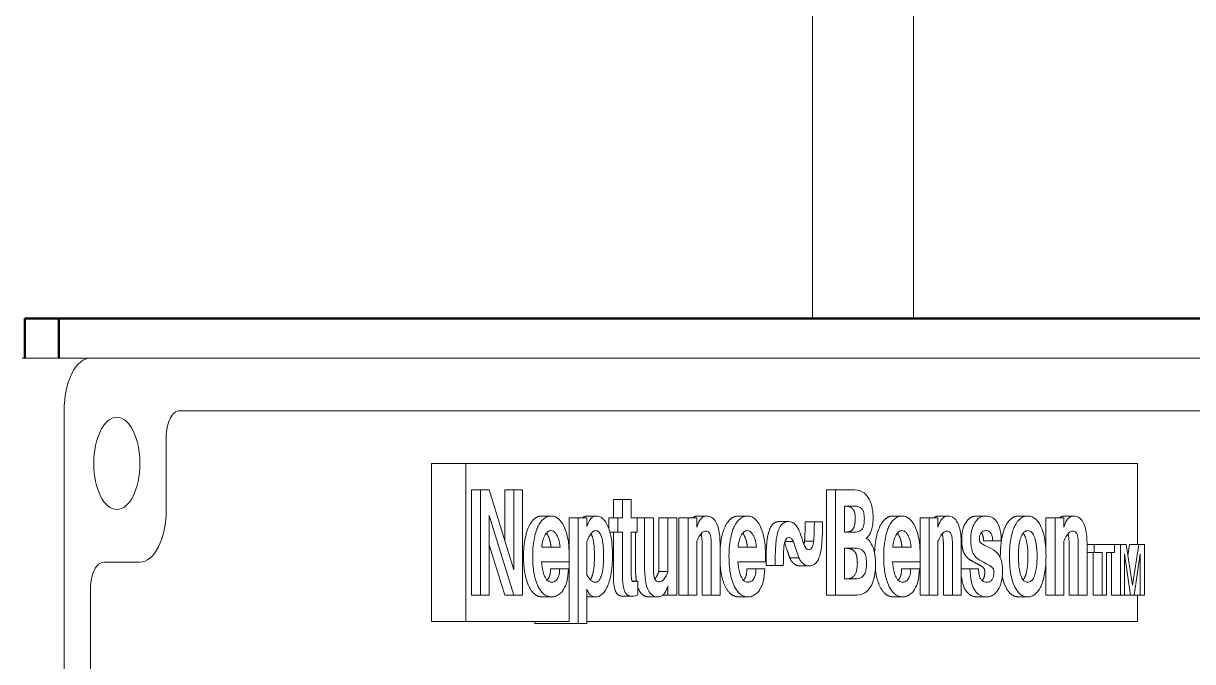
# Model space of a CAD drawing. Header units: inches. Extents: x 17 to 469, y 7 to 301.
# Drawn here: x 255.28 to 260.83, y 106.38 to 109.41 of the extents above; entities that cross this region are included whole.
import ezdxf

# ---------------------------------------------------------------- set-up
doc = ezdxf.new("R2010")
doc.units = ezdxf.units.IN
doc.header["$LTSCALE"] = 14
doc.header["$MEASUREMENT"] = 0
doc.layers.add('Visible (ANSI)', color=7, linetype='Continuous', lineweight=50)

msp = doc.modelspace()

# ---------------------------------------------------------------- linework, layer by layer
at = {"layer": 'Visible (ANSI)', "linetype": 'Continuous', "lineweight": 18}
for p, q in [((259.022235, 115.509211), (259.022235, 108.009211)), ((259.50111, 110.759211), (259.50111, 108.009211)), ((255.59634, 107.821711), (255.27158, 107.821711)), ((255.59634, 107.821711), (262.34634, 107.821711)), ((255.47134, 100.071711), (255.47134, 107.571711)), ((256.018215, 107.571676), (261.924465, 107.571676)), ((255.955715, 107.102961), (255.955715, 107.446676)), ((257.21521, 107.321676), (257.37759, 107.321676)), ((257.21521, 106.571676), (257.21521, 107.321676)), ((257.37759, 107.321676), (260.56509, 107.321676)), ((257.37759, 106.571676), (257.37759, 107.321676)), ((260.56509, 107.321676), (260.56509, 106.936676)), ((257.404411, 106.696676), (257.404411, 107.196676)), ((257.404411, 107.196676), (257.447713, 107.196676)), ((257.447713, 107.196676), (257.447713, 106.696676)), ((257.488198, 107.196676), (257.447713, 107.196676)), ((257.60586, 106.817628), (257.488198, 107.196676)), ((257.562559, 107.196676), (257.60586, 107.196676)), ((257.562559, 106.957123), (257.562559, 107.196676)), ((257.646599, 107.196676), (257.60586, 107.196676)), ((257.60586, 107.196676), (257.60586, 106.817628)), ((257.646599, 106.696676), (257.646599, 107.196676)), ((259.08877, 106.696676), (259.08877, 107.196676)), ((259.08877, 107.196676), (259.132072, 107.196676)), ((259.132072, 107.196676), (259.132072, 106.696676)), ((259.222406, 107.196676), (259.132072, 107.196676)), ((258.077417, 107.150624), (258.120719, 107.150624)), ((258.077417, 107.064085), (258.077417, 107.150624)), ((258.162217, 107.150624), (258.120719, 107.150624)), ((258.120719, 107.150624), (258.120719, 107.064085)), ((258.162217, 107.064085), (258.162217, 107.150624)), ((259.174329, 107.119753), (259.219369, 107.119753)), ((259.174329, 106.995765), (259.174329, 107.119753)), ((257.488198, 107.075219), (257.60586, 106.696676)), ((257.488198, 106.696676), (257.488198, 107.075219)), ((257.738058, 107.072182), (257.78136, 107.072182)), ((257.867758, 107.064085), (257.911059, 107.064085)), ((257.867758, 106.901736), (257.867758, 107.064085)), ((257.952304, 107.064085), (257.911059, 107.064085)), ((257.911059, 107.064085), (257.911059, 106.563073)), ((257.952304, 107.022081), (257.952304, 107.064085)), ((257.953285, 107.072182), (257.996586, 107.072182)), ((258.056162, 107.064085), (258.099464, 107.064085)), ((258.056162, 107.01288), (258.056162, 107.064085)), ((258.120719, 107.064085), (258.099464, 107.064085)), ((258.099464, 107.064085), (258.099464, 106.995259)), ((258.190557, 107.064085), (258.162217, 107.064085)), ((258.190557, 106.995259), (258.190557, 107.064085)), ((258.190557, 107.064085), (258.225874, 107.064085)), ((258.267625, 107.064085), (258.225874, 107.064085)), ((258.225874, 107.064085), (258.225874, 106.827243)), ((258.267625, 106.829774), (258.267625, 107.064085)), ((258.293403, 106.809025), (258.293403, 107.064085)), ((258.293403, 107.064085), (258.336704, 107.064085)), ((258.377949, 107.064085), (258.336704, 107.064085)), ((258.336704, 107.064085), (258.336704, 106.809025)), ((258.377949, 106.696676), (258.377949, 107.064085)), ((258.388689, 106.696676), (258.388689, 107.064085)), ((258.388689, 107.064085), (258.431991, 107.064085)), ((258.473236, 107.064085), (258.431991, 107.064085)), ((258.431991, 107.064085), (258.431991, 106.696676)), ((258.473236, 107.020057), (258.473236, 107.064085)), ((258.476493, 107.072182), (258.519794, 107.072182)), ((258.669705, 107.072182), (258.713006, 107.072182)), ((258.866712, 107.045867), (258.910014, 107.045867)), ((258.98817, 107.044854), (259.031471, 107.044854)), ((259.069427, 107.044854), (259.031471, 107.044854)), ((259.069427, 107.014996), (259.069427, 107.044854)), ((259.403693, 107.072182), (259.446994, 107.072182)), ((259.533392, 106.901736), (259.533392, 107.064085)), ((259.533392, 107.064085), (259.576694, 107.064085)), ((259.617939, 107.064085), (259.576694, 107.064085)), ((259.576694, 107.064085), (259.576694, 106.696676)), ((259.617939, 107.020057), (259.617939, 107.064085)), ((259.621196, 107.072182), (259.664497, 107.072182)), ((259.800238, 107.072182), (259.843539, 107.072182)), ((260.000535, 107.072182), (260.043836, 107.072182)), ((260.130235, 107.064085), (260.173536, 107.064085)), ((260.130235, 106.902226), (260.130235, 107.064085)), ((260.214781, 107.064085), (260.173536, 107.064085)), ((260.173536, 107.064085), (260.173536, 106.696676)), ((260.214781, 107.020057), (260.214781, 107.064085)), ((260.218038, 107.072182), (260.26134, 107.072182)), ((258.061523, 106.995259), (258.099464, 106.995259)), ((258.077417, 106.808012), (258.077417, 106.995259)), ((258.099464, 106.995259), (258.120719, 106.995259)), ((258.120719, 106.995259), (258.120719, 106.808012)), ((258.162217, 106.805482), (258.162217, 106.995259)), ((258.162217, 106.995259), (258.190557, 106.995259)), ((258.182573, 106.827243), (258.182573, 106.995259)), ((259.222153, 106.995765), (259.174329, 106.995765)), ((257.562559, 106.696676), (257.488198, 106.93591)), ((257.825135, 106.924409), (257.737584, 106.924409)), ((257.952304, 106.793336), (257.952304, 106.950725)), ((258.473236, 106.696676), (258.473236, 106.952243)), ((258.499013, 106.696676), (258.499013, 106.930988)), ((258.542315, 106.930988), (258.542315, 106.696676)), ((258.583813, 106.696676), (258.583813, 106.933518)), ((258.756781, 106.924409), (258.669231, 106.924409)), ((258.891507, 106.950725), (258.932787, 106.950725)), ((258.984627, 106.952749), (259.027929, 106.952749)), ((259.174329, 106.919348), (259.222406, 106.919348)), ((259.174329, 106.773599), (259.174329, 106.919348)), ((259.275572, 106.965421), (259.276219, 106.965421)), ((259.490769, 106.924409), (259.403219, 106.924409)), ((259.617939, 106.696676), (259.617939, 106.952243)), ((259.643716, 106.696676), (259.643716, 106.930988)), ((259.687018, 106.930988), (259.687018, 106.696676)), ((259.728516, 106.696676), (259.728516, 106.933518)), ((259.834145, 106.954774), (259.877446, 106.954774)), ((259.877446, 106.954774), (259.918185, 106.954774)), ((260.214781, 106.696676), (260.214781, 106.952243)), ((260.240558, 106.696676), (260.240558, 106.930988)), ((260.28386, 106.930988), (260.28386, 106.696676)), ((260.325349, 106.936676), (260.359642, 106.936676)), ((260.325358, 106.696676), (260.325358, 106.933518)), ((260.455958, 106.936676), (260.359642, 106.936676)), ((260.359642, 106.936676), (260.359642, 106.899753)), ((260.455958, 106.899753), (260.455958, 106.936676)), ((260.455958, 106.936676), (260.484261, 106.936676)), ((260.511468, 106.936676), (260.484261, 106.936676)), ((260.484261, 106.936676), (260.484261, 106.696676)), ((260.540739, 106.744774), (260.511468, 106.936676)), ((260.519267, 106.885547), (260.527195, 106.936676)), ((260.527195, 106.936676), (260.570496, 106.936676)), ((260.570496, 106.936676), (260.540739, 106.744774)), ((260.597581, 106.936676), (260.570496, 106.936676)), ((260.597581, 106.696676), (260.597581, 106.936676)), ((257.868151, 106.855077), (257.868151, 106.879875)), ((258.799798, 106.855077), (258.799798, 106.879875)), ((258.802441, 106.836859), (258.802441, 106.867223)), ((258.845742, 106.867223), (258.845742, 106.836859)), ((258.914536, 106.873802), (258.957837, 106.873802)), ((259.533786, 106.855077), (259.533786, 106.879875)), ((260.325358, 106.899753), (260.359642, 106.899753)), ((260.354236, 106.696676), (260.354236, 106.899753)), ((260.359642, 106.899753), (260.397537, 106.899753)), ((260.397537, 106.899753), (260.397537, 106.696676)), ((260.417821, 106.899753), (260.455958, 106.899753)), ((260.417821, 106.696676), (260.417821, 106.899753)), ((260.44096, 106.696676), (260.44096, 106.899753)), ((260.503694, 106.892466), (260.532116, 106.696676)), ((260.503694, 106.696676), (260.503694, 106.892466)), ((260.549484, 106.696676), (260.578026, 106.892466)), ((260.578026, 106.892466), (260.578026, 106.696676)), ((255.658857, 106.852961), (255.830715, 106.852961)), ((257.737078, 106.855077), (257.868151, 106.855077)), ((257.779303, 106.82117), (257.822605, 106.82117)), ((257.864862, 106.82117), (257.822605, 106.82117)), ((257.867758, 106.571676), (257.867758, 106.855077)), ((258.293403, 106.809025), (258.336704, 106.809025)), ((258.668725, 106.855077), (258.799798, 106.855077)), ((258.71095, 106.82117), (258.754251, 106.82117)), ((258.796508, 106.82117), (258.754251, 106.82117)), ((258.802441, 106.836859), (258.845742, 106.836859)), ((258.845742, 106.836859), (258.883951, 106.836859)), ((258.961854, 106.835846), (259.005155, 106.835846)), ((259.402713, 106.855077), (259.533786, 106.855077)), ((259.444938, 106.82117), (259.488239, 106.82117)), ((259.530496, 106.82117), (259.488239, 106.82117)), ((259.533392, 106.696676), (259.533392, 106.855077)), ((259.728516, 106.82117), (259.7694, 106.82117)), ((259.810645, 106.82117), (259.7694, 106.82117)), ((260.130235, 106.696676), (260.130235, 106.858532)), ((258.166956, 106.763478), (258.194352, 106.763478)), ((258.194352, 106.698195), (258.194352, 106.763478)), ((259.22696, 106.773599), (259.174329, 106.773599)), ((255.596357, 100.915461), (255.596357, 106.727961)), ((257.404411, 106.696676), (257.447713, 106.696676)), ((257.447713, 106.696676), (257.488198, 106.696676)), ((257.562559, 106.696676), (257.60586, 106.696676)), ((257.60586, 106.696676), (257.646599, 106.696676)), ((257.952304, 106.563073), (257.952304, 106.72451)), ((258.311935, 106.696676), (258.336704, 106.696676)), ((258.336704, 106.740705), (258.336704, 106.696676)), ((258.336704, 106.696676), (258.377949, 106.696676)), ((258.388689, 106.696676), (258.431991, 106.696676)), ((258.431991, 106.696676), (258.473236, 106.696676)), ((258.499013, 106.696676), (258.542315, 106.696676)), ((258.542315, 106.696676), (258.583813, 106.696676)), ((259.08877, 106.696676), (259.132072, 106.696676)), ((259.132072, 106.696676), (259.22696, 106.696676)), ((259.533392, 106.696676), (259.576694, 106.696676)), ((259.576694, 106.696676), (259.617939, 106.696676)), ((259.643716, 106.696676), (259.687018, 106.696676)), ((259.687018, 106.696676), (259.728516, 106.696676)), ((260.130235, 106.696676), (260.173536, 106.696676)), ((260.173536, 106.696676), (260.214781, 106.696676)), ((260.240558, 106.696676), (260.28386, 106.696676)), ((260.28386, 106.696676), (260.325358, 106.696676)), ((260.354236, 106.696676), (260.397537, 106.696676)), ((260.397537, 106.696676), (260.417821, 106.696676)), ((260.44096, 106.696676), (260.484261, 106.696676)), ((260.484261, 106.696676), (260.503694, 106.696676)), ((260.503694, 106.696676), (260.532116, 106.696676)), ((260.532116, 106.696676), (260.549484, 106.696676)), ((260.549484, 106.696676), (260.578026, 106.696676)), ((260.56509, 106.696676), (260.56509, 106.571676)), ((260.578026, 106.696676), (260.597581, 106.696676)), ((257.741095, 106.688579), (257.784396, 106.688579)), ((257.952304, 106.688579), (257.994562, 106.688579)), ((258.123723, 106.691616), (258.167024, 106.691616)), ((258.246338, 106.688579), (258.289639, 106.688579)), ((258.672741, 106.688579), (258.716043, 106.688579)), ((259.406729, 106.688579), (259.45003, 106.688579)), ((259.805805, 106.688579), (259.849106, 106.688579)), ((260.000535, 106.688579), (260.043836, 106.688579)), ((257.21521, 106.571676), (257.37759, 106.571676)), ((257.867758, 106.571676), (257.37759, 106.571676)), ((257.705378, 106.563073), (257.705378, 106.571676)), ((257.705378, 106.563073), (257.911059, 106.563073)), ((257.911059, 106.563073), (257.952304, 106.563073)), ((260.56509, 106.571676), (257.952304, 106.571676))]:
    msp.add_line(p, q, dxfattribs=at)
at = {"layer": 'Visible (ANSI)'}
for p, q in [((255.284128, 108.009211), (255.446508, 108.009211)), ((255.284128, 107.821711), (255.284128, 108.009211)), ((255.446508, 108.009211), (255.446508, 107.821711)), ((261.846508, 108.009211), (255.446508, 108.009211))]:
    msp.add_line(p, q, dxfattribs=at)
at = {"layer": 'Visible (ANSI)', "linetype": 'Continuous', "lineweight": 18}
for centre, major_axis in [((255.59634, 107.571711), (0, 0.25)), ((256.018215, 107.446676), (0, 0.125)), ((255.830715, 107.102961), (0, -0.25)), ((255.658857, 106.727961), (0, 0.125))]:
    msp.add_ellipse(centre, major_axis=major_axis, ratio=0.5, start_param=0, end_param=1.57079633, dxfattribs=at)
msp.add_ellipse((255.72134, 107.321711), major_axis=(0, 0.21875), ratio=0.5, dxfattribs=at)
for points, degree, knots in [([(259.310209, 107.064085), (259.310209, 107.072759), (259.309814, 107.081382), (259.308117, 107.098061), (259.306865, 107.105974), (259.302772, 107.124398), (259.298698, 107.13843), (259.285352, 107.163647), (259.2773, 107.173948), (259.256641, 107.189915), (259.242124, 107.196676), (259.222406, 107.196676)], 3, [-1.37022204, -1.37022204, -1.37022204, -1.37022204, -1.13367687, -1.13367687, -0.90603204, -0.90603204, -0.58386018, -0.58386018, -0.30050429, -0.30050429, 0, 0, 0, 0]), ([(259.219369, 107.119753), (259.22693, 107.119753), (259.235423, 107.118889), (259.246528, 107.114317), (259.251538, 107.111704), (259.259129, 107.103538), (259.261281, 107.099729), (259.26493, 107.09149), (259.266047, 107.086735), (259.268043, 107.07495), (259.268458, 107.066499), (259.268458, 107.058518)], 3, [-0.217883978, -0.217883978, -0.217883978, -0.217883978, -0.151492323, -0.151492323, -0.118749394, -0.118749394, -0.094641913, -0.094641913, -0.060812242, -0.060812242, 0, 0, 0, 0]), ([(257.78136, 107.072182), (257.775107, 107.072182), (257.768889, 107.07107), (257.756092, 107.066), (257.750456, 107.062198), (257.736053, 107.049798), (257.727548, 107.038485), (257.714342, 107.011816), (257.707685, 106.994571), (257.698103, 106.947346), (257.694568, 106.919015), (257.694568, 106.880381)], 3, [-1.49193162, -1.49193162, -1.49193162, -1.49193162, -1.29030138, -1.29030138, -1.0712515, -1.0712515, -0.64119148, -0.64119148, -0.29439022, -0.29439022, 0, 0, 0, 0]), ([(257.868151, 106.879875), (257.868151, 106.897351), (257.867434, 106.91488), (257.863729, 106.952428), (257.860847, 106.967317), (257.853672, 106.999067), (257.847661, 107.014759), (257.834857, 107.040398), (257.826622, 107.051145), (257.809243, 107.065435), (257.797579, 107.072182), (257.78136, 107.072182)], 3, [-0.953742878, -0.953742878, -0.953742878, -0.953742878, -0.864238922, -0.864238922, -0.757751945, -0.757751945, -0.52950742, -0.52950742, -0.247180323, -0.247180323, 0, 0, 0, 0]), ([(257.996586, 107.072182), (257.990343, 107.072182), (257.984069, 107.070671), (257.972848, 107.063378), (257.968032, 107.058219), (257.958961, 107.043079), (257.955215, 107.033165), (257.952304, 107.022081)], 3, [-0.275184465, -0.275184465, -0.275184465, -0.275184465, -0.180024512, -0.180024512, -0.095399098, -0.095399098, 0, 0, 0, 0]), ([(258.073509, 106.883417), (258.073509, 106.902501), (258.072707, 106.921593), (258.069531, 106.953634), (258.067278, 106.971431), (258.058977, 107.006161), (258.053819, 107.021104), (258.039692, 107.048131), (258.031875, 107.056395), (258.016677, 107.06895), (258.006724, 107.072182), (257.996586, 107.072182)], 3, [-0.558955892, -0.558955892, -0.558955892, -0.558955892, -0.427301963, -0.427301963, -0.333627639, -0.333627639, -0.250557772, -0.250557772, -0.154511048, -0.154511048, 0, 0, 0, 0]), ([(258.519794, 107.072182), (258.513778, 107.072182), (258.507782, 107.070722), (258.496676, 107.0639), (258.491744, 107.058946), (258.481508, 107.043519), (258.476913, 107.032474), (258.473236, 107.020057)], 3, [-0.286997863, -0.286997863, -0.286997863, -0.286997863, -0.195305384, -0.195305384, -0.109970073, -0.109970073, 0, 0, 0, 0]), ([(258.583813, 106.933518), (258.583813, 106.947839), (258.5833, 106.962453), (258.580839, 106.988586), (258.579084, 107.000493), (258.573758, 107.022996), (258.570203, 107.033256), (258.560756, 107.051181), (258.555083, 107.057978), (258.539663, 107.069752), (258.529581, 107.072182), (258.519794, 107.072182)], 3, [-0.549838036, -0.549838036, -0.549838036, -0.549838036, -0.440760651, -0.440760651, -0.347374274, -0.347374274, -0.251258835, -0.251258835, -0.149149172, -0.149149172, 0, 0, 0, 0]), ([(258.583813, 106.912668), (258.585274, 106.9379), (258.595312, 106.995259), (258.618339, 107.044854), (258.650727, 107.072182), (258.669705, 107.072182)], 2, [0.38083015, 0.38083015, 0.38083015, 1, 2, 3, 4, 4, 4]), ([(258.713006, 107.072182), (258.706754, 107.072182), (258.700536, 107.07107), (258.687739, 107.066), (258.682102, 107.062198), (258.667699, 107.049798), (258.659194, 107.038485), (258.645988, 107.011816), (258.639332, 106.994571), (258.629749, 106.947346), (258.626215, 106.919015), (258.626215, 106.880381)], 3, [-1.49193162, -1.49193162, -1.49193162, -1.49193162, -1.29030138, -1.29030138, -1.0712515, -1.0712515, -0.64119148, -0.64119148, -0.29439022, -0.29439022, 0, 0, 0, 0]), ([(258.799798, 106.879875), (258.799798, 106.897351), (258.79908, 106.91488), (258.795375, 106.952428), (258.792494, 106.967317), (258.785319, 106.999067), (258.779307, 107.014759), (258.766503, 107.040398), (258.758268, 107.051145), (258.74089, 107.065435), (258.729225, 107.072182), (258.713006, 107.072182)], 3, [-0.953742878, -0.953742878, -0.953742878, -0.953742878, -0.864238922, -0.864238922, -0.757751945, -0.757751945, -0.52950742, -0.52950742, -0.247180323, -0.247180323, 0, 0, 0, 0]), ([(258.910014, 107.045867), (258.903698, 107.045867), (258.897284, 107.044866), (258.886025, 107.04023), (258.880608, 107.037013), (258.870505, 107.026073), (258.866207, 107.018817), (258.859133, 107.001267), (258.855044, 106.987998), (258.849003, 106.950437), (258.845742, 106.920492), (258.845742, 106.867223)], 3, [-2.38343253, -2.38343253, -2.38343253, -2.38343253, -1.8060438, -1.8060438, -1.33277788, -1.33277788, -0.86133468, -0.86133468, -0.40590851, -0.40590851, 0, 0, 0, 0]), ([(258.955813, 107.009429), (258.949695, 107.021176), (258.942755, 107.030488), (258.926922, 107.043084), (258.918572, 107.045867), (258.910014, 107.045867)], 3, [-0.259669604, -0.259669604, -0.259669604, -0.259669604, -0.130428825, -0.130428825, 0, 0, 0, 0]), ([(259.031471, 107.044854), (259.030305, 106.996461), (259.029831, 106.981954), (259.029291, 106.967738), (259.028763, 106.958758), (259.027929, 106.952749)], 3, [-0.0733444233, -0.0733444233, -0.0733444233, -0.0733444233, -0.047519074, -0.047519074, 0, 0, 0, 0]), ([(259.268458, 107.058518), (259.268458, 107.052425), (259.268201, 107.046238), (259.266967, 107.035094), (259.266085, 107.030063), (259.263364, 107.020268), (259.261505, 107.015849), (259.257276, 107.009149), (259.254213, 107.005315), (259.241241, 106.997282), (259.231572, 106.995765), (259.222153, 106.995765)], 3, [-0.570946972, -0.570946972, -0.570946972, -0.570946972, -0.453612383, -0.453612383, -0.351244571, -0.351244571, -0.237936486, -0.237936486, -0.143553355, -0.143553355, 0, 0, 0, 0]), ([(259.275543, 106.965401), (259.279731, 106.968274), (259.283807, 106.971891), (259.291068, 106.980612), (259.294264, 106.985516), (259.301147, 106.999546), (259.304215, 107.009098), (259.309156, 107.033852), (259.310209, 107.049012), (259.310209, 107.064085)], 3, [-0.332004447, -0.332004447, -0.332004447, -0.332004447, -0.264558277, -0.264558277, -0.202993513, -0.202993513, -0.114860808, -0.114860808, 0, 0, 0, 0]), ([(259.317134, 106.897103), (259.318101, 106.931266), (259.3293, 106.995259), (259.352326, 107.044854), (259.384715, 107.072182), (259.403693, 107.072182)], 2, [0.19355846, 0.19355846, 0.19355846, 1, 2, 3, 4, 4, 4]), ([(259.446994, 107.072182), (259.440742, 107.072182), (259.434523, 107.07107), (259.421727, 107.066), (259.41609, 107.062198), (259.401687, 107.049798), (259.393182, 107.038485), (259.379976, 107.011816), (259.37332, 106.994571), (259.363737, 106.947346), (259.360203, 106.919015), (259.360203, 106.880381)], 3, [-1.49193162, -1.49193162, -1.49193162, -1.49193162, -1.29030138, -1.29030138, -1.0712515, -1.0712515, -0.64119148, -0.64119148, -0.29439022, -0.29439022, 0, 0, 0, 0]), ([(259.533786, 106.879875), (259.533786, 106.897351), (259.533068, 106.91488), (259.529363, 106.952428), (259.526481, 106.967317), (259.519307, 106.999067), (259.513295, 107.014759), (259.500491, 107.040398), (259.492256, 107.051145), (259.474877, 107.065435), (259.463213, 107.072182), (259.446994, 107.072182)], 3, [-0.953742878, -0.953742878, -0.953742878, -0.953742878, -0.864238922, -0.864238922, -0.757751945, -0.757751945, -0.52950742, -0.52950742, -0.247180323, -0.247180323, 0, 0, 0, 0]), ([(259.664497, 107.072182), (259.658481, 107.072182), (259.652485, 107.070722), (259.641379, 107.0639), (259.636447, 107.058946), (259.626211, 107.043519), (259.621616, 107.032474), (259.617939, 107.020057)], 3, [-0.286997863, -0.286997863, -0.286997863, -0.286997863, -0.195305384, -0.195305384, -0.109970073, -0.109970073, 0, 0, 0, 0]), ([(259.728516, 106.933518), (259.728516, 106.947839), (259.728003, 106.962453), (259.725542, 106.988586), (259.723787, 107.000493), (259.718461, 107.022996), (259.714906, 107.033256), (259.705459, 107.051181), (259.699786, 107.057978), (259.684366, 107.069752), (259.674284, 107.072182), (259.664497, 107.072182)], 3, [-0.549838036, -0.549838036, -0.549838036, -0.549838036, -0.440760651, -0.440760651, -0.347374274, -0.347374274, -0.251258835, -0.251258835, -0.149149172, -0.149149172, 0, 0, 0, 0]), ([(259.843539, 107.072182), (259.836417, 107.072182), (259.829297, 107.070849), (259.814404, 107.064166), (259.808282, 107.059018), (259.799313, 107.050104), (259.792977, 107.042549), (259.782191, 107.019961), (259.779194, 107.009054), (259.774847, 106.988169), (259.773701, 106.975208), (259.773701, 106.961859)], 3, [-0.380184833, -0.380184833, -0.380184833, -0.380184833, -0.319898495, -0.319898495, -0.251008997, -0.251008997, -0.172372504, -0.172372504, -0.101722902, -0.101722902, 0, 0, 0, 0]), ([(259.918185, 106.954774), (259.918055, 106.9648), (259.917525, 106.974872), (259.91545, 106.993489), (259.914012, 107.002063), (259.909207, 107.021508), (259.90544, 107.031361), (259.894965, 107.04962), (259.888234, 107.056639), (259.869272, 107.069632), (259.855985, 107.072182), (259.843539, 107.072182)], 3, [-0.545887419, -0.545887419, -0.545887419, -0.545887419, -0.469637173, -0.469637173, -0.400904814, -0.400904814, -0.30477701, -0.30477701, -0.189676686, -0.189676686, 0, 0, 0, 0]), ([(260.043836, 107.072182), (260.037189, 107.072182), (260.030561, 107.071056), (260.016745, 107.065707), (260.010785, 107.061609), (259.997372, 107.05005), (259.989616, 107.039647), (259.977065, 107.014138), (259.970395, 106.99661), (259.960853, 106.949858), (259.957045, 106.921148), (259.957045, 106.880381)], 3, [-1.56801299, -1.56801299, -1.56801299, -1.56801299, -1.35973826, -1.35973826, -1.12707481, -1.12707481, -0.69333235, -0.69333235, -0.31064426, -0.31064426, 0, 0, 0, 0]), ([(260.130628, 106.880381), (260.130628, 106.897819), (260.129913, 106.915325), (260.12623, 106.952496), (260.123385, 106.967243), (260.115528, 107.001813), (260.108975, 107.017087), (260.097333, 107.040398), (260.089098, 107.051145), (260.07172, 107.065435), (260.060055, 107.072182), (260.043836, 107.072182)], 3, [-0.854658685, -0.854658685, -0.854658685, -0.854658685, -0.788718433, -0.788718433, -0.711388555, -0.711388555, -0.52950742, -0.52950742, -0.247180323, -0.247180323, 0, 0, 0, 0]), ([(260.26134, 107.072182), (260.255323, 107.072182), (260.249327, 107.070722), (260.238221, 107.0639), (260.233289, 107.058946), (260.223053, 107.043519), (260.218458, 107.032474), (260.214781, 107.020057)], 3, [-0.286997863, -0.286997863, -0.286997863, -0.286997863, -0.195305384, -0.195305384, -0.109970073, -0.109970073, 0, 0, 0, 0]), ([(260.325358, 106.933518), (260.325358, 106.947839), (260.324846, 106.962453), (260.322384, 106.988586), (260.320629, 107.000493), (260.315303, 107.022996), (260.311748, 107.033256), (260.302301, 107.051181), (260.296628, 107.057978), (260.281208, 107.069752), (260.271126, 107.072182), (260.26134, 107.072182)], 3, [-0.549838036, -0.549838036, -0.549838036, -0.549838036, -0.440760651, -0.440760651, -0.347374274, -0.347374274, -0.251258835, -0.251258835, -0.149149172, -0.149149172, 0, 0, 0, 0]), ([(257.737584, 106.924409), (257.738503, 106.934975), (257.740087, 106.945197), (257.744863, 106.963868), (257.747877, 106.97198), (257.755602, 106.986854), (257.75994, 106.99256), (257.769985, 107.000906), (257.775595, 107.00285), (257.78136, 107.00285)], 3, [-0.311667492, -0.311667492, -0.311667492, -0.311667492, -0.237050543, -0.237050543, -0.16576507, -0.16576507, -0.087852602, -0.087852602, 0, 0, 0, 0]), ([(257.781834, 106.924409), (257.778291, 106.958316), (257.763349, 106.986902), (257.759618, 106.991428)], 2, [0, 0, 0, 1, 1.28376973, 1.28376973, 1.28376973]), ([(257.78136, 107.00285), (257.785464, 107.00285), (257.78953, 107.001872), (257.797253, 106.997495), (257.800782, 106.994284), (257.810154, 106.982001), (257.814367, 106.971604), (257.820967, 106.952285), (257.823633, 106.938784), (257.825135, 106.924409)], 3, [-0.251457438, -0.251457438, -0.251457438, -0.251457438, -0.21404187, -0.21404187, -0.178283825, -0.178283825, -0.111899249, -0.111899249, 0, 0, 0, 0]), ([(257.952304, 106.950725), (257.956013, 106.961048), (257.960252, 106.970963), (257.969152, 106.986447), (257.973699, 106.992501), (257.983629, 107.000766), (257.988739, 107.00285), (257.994055, 107.00285)], 3, [-0.260849088, -0.260849088, -0.260849088, -0.260849088, -0.163914804, -0.163914804, -0.081029131, -0.081029131, 0, 0, 0, 0]), ([(257.987697, 106.883417), (257.987697, 106.94364), (257.974817, 106.982281), (257.971121, 106.98856)], 2, [0, 0, 0, 1, 1.30522235, 1.30522235, 1.30522235]), ([(257.994055, 107.00285), (257.996636, 107.00285), (257.999205, 107.002351), (258.004109, 107.000152), (258.0064, 106.998539), (258.012298, 106.992589), (258.015469, 106.987368), (258.02277, 106.97037), (258.025204, 106.958508), (258.029865, 106.930731), (258.030999, 106.907052), (258.030999, 106.883417)], 3, [-0.343912155, -0.343912155, -0.343912155, -0.343912155, -0.317867105, -0.317867105, -0.293187958, -0.293187958, -0.251194999, -0.251194999, -0.180100274, -0.180100274, 0, 0, 0, 0]), ([(258.473236, 106.952243), (258.477427, 106.961939), (258.482093, 106.971281), (258.491423, 106.985705), (258.496083, 106.991413), (258.505644, 106.99886), (258.510361, 107.000826), (258.51524, 107.000826)], 3, [-0.254147783, -0.254147783, -0.254147783, -0.254147783, -0.156374809, -0.156374809, -0.074354364, -0.074354364, 0, 0, 0, 0]), ([(258.499013, 106.930988), (258.499013, 106.970462), (258.492633, 106.986087), (258.492445, 106.986518)], 2, [0, 0, 0, 1, 1.02920813, 1.02920813, 1.02920813]), ([(258.51524, 107.000826), (258.518332, 107.000826), (258.521517, 107.000321), (258.527122, 106.997754), (258.529644, 106.995898), (258.53406, 106.990335), (258.535516, 106.987283), (258.538276, 106.979935), (258.539445, 106.974165), (258.541805, 106.957426), (258.542315, 106.944097), (258.542315, 106.930988)], 3, [-0.243715019, -0.243715019, -0.243715019, -0.243715019, -0.209104446, -0.209104446, -0.179401679, -0.179401679, -0.150757457, -0.150757457, -0.099891353, -0.099891353, 0, 0, 0, 0]), ([(258.669231, 106.924409), (258.67015, 106.934975), (258.671734, 106.945197), (258.676509, 106.963868), (258.679523, 106.97198), (258.687248, 106.986854), (258.691586, 106.99256), (258.701632, 107.000906), (258.707242, 107.00285), (258.713006, 107.00285)], 3, [-0.311667492, -0.311667492, -0.311667492, -0.311667492, -0.237050543, -0.237050543, -0.16576507, -0.16576507, -0.087852602, -0.087852602, 0, 0, 0, 0]), ([(258.71348, 106.924409), (258.709938, 106.958316), (258.694995, 106.986902), (258.691264, 106.991428)], 2, [0, 0, 0, 1, 1.28376973, 1.28376973, 1.28376973]), ([(258.713006, 107.00285), (258.71711, 107.00285), (258.721177, 107.001872), (258.728899, 106.997495), (258.732429, 106.994284), (258.7418, 106.982001), (258.746014, 106.971604), (258.752614, 106.952285), (258.75528, 106.938784), (258.756781, 106.924409)], 3, [-0.251457438, -0.251457438, -0.251457438, -0.251457438, -0.21404187, -0.21404187, -0.178283825, -0.178283825, -0.111899249, -0.111899249, 0, 0, 0, 0]), ([(258.982635, 106.935037), (258.980981, 106.940034), (258.962863, 106.994732), (258.956766, 107.007913), (258.956384, 107.008673), (258.955996, 107.009238), (258.9559, 107.00936), (258.955813, 107.009429)], 3, [-0.0812338479, -0.0812338479, -0.0812338479, -0.0812338479, -0.0063211266, -0.0063211266, -0.0014322504, -0.0014322504, 0, 0, 0, 0]), ([(259.005155, 106.835846), (259.011515, 106.835846), (259.017987, 106.836861), (259.032322, 106.842875), (259.037383, 106.847877), (259.044965, 106.856218), (259.049391, 106.863819), (259.058019, 106.885516), (259.061374, 106.900219), (259.068131, 106.944597), (259.069427, 106.980109), (259.069427, 107.014996)], 3, [-0.589636819, -0.589636819, -0.589636819, -0.589636819, -0.553532833, -0.553532833, -0.506526146, -0.506526146, -0.40328783, -0.40328783, -0.265842047, -0.265842047, 0, 0, 0, 0]), ([(259.403219, 106.924409), (259.404138, 106.934975), (259.405722, 106.945197), (259.410497, 106.963868), (259.413511, 106.97198), (259.421236, 106.986854), (259.425574, 106.99256), (259.435619, 107.000906), (259.441229, 107.00285), (259.446994, 107.00285)], 3, [-0.311667492, -0.311667492, -0.311667492, -0.311667492, -0.237050543, -0.237050543, -0.16576507, -0.16576507, -0.087852602, -0.087852602, 0, 0, 0, 0]), ([(259.447468, 106.924409), (259.443926, 106.958316), (259.428983, 106.986902), (259.425252, 106.991428)], 2, [0, 0, 0, 1, 1.28376973, 1.28376973, 1.28376973]), ([(259.446994, 107.00285), (259.451098, 107.00285), (259.455164, 107.001872), (259.462887, 106.997495), (259.466417, 106.994284), (259.475788, 106.982001), (259.480002, 106.971604), (259.486602, 106.952285), (259.489268, 106.938784), (259.490769, 106.924409)], 3, [-0.251457438, -0.251457438, -0.251457438, -0.251457438, -0.21404187, -0.21404187, -0.178283825, -0.178283825, -0.111899249, -0.111899249, 0, 0, 0, 0]), ([(259.617939, 106.952243), (259.62213, 106.961939), (259.626796, 106.971281), (259.636126, 106.985705), (259.640786, 106.991413), (259.650347, 106.99886), (259.655064, 107.000826), (259.659943, 107.000826)], 3, [-0.254147783, -0.254147783, -0.254147783, -0.254147783, -0.156374809, -0.156374809, -0.074354364, -0.074354364, 0, 0, 0, 0]), ([(259.643716, 106.930988), (259.643716, 106.970462), (259.637336, 106.986087), (259.637148, 106.986518)], 2, [0, 0, 0, 1, 1.02920813, 1.02920813, 1.02920813]), ([(259.659943, 107.000826), (259.663035, 107.000826), (259.66622, 107.000321), (259.671825, 106.997754), (259.674347, 106.995898), (259.678763, 106.990335), (259.680219, 106.987283), (259.682979, 106.979935), (259.684148, 106.974165), (259.686508, 106.957426), (259.687018, 106.944097), (259.687018, 106.930988)], 3, [-0.243715019, -0.243715019, -0.243715019, -0.243715019, -0.209104446, -0.209104446, -0.179401679, -0.179401679, -0.150757457, -0.150757457, -0.099891353, -0.099891353, 0, 0, 0, 0]), ([(259.814946, 106.966919), (259.814946, 106.96908), (259.815051, 106.971227), (259.815505, 106.975365), (259.815839, 106.977316), (259.817138, 106.982684), (259.818345, 106.985684), (259.82204, 106.992243), (259.824863, 106.995223), (259.833332, 107.001549), (259.839796, 107.00285), (259.845817, 107.00285)], 3, [-0.199332402, -0.199332402, -0.199332402, -0.199332402, -0.182867861, -0.182867861, -0.167049192, -0.167049192, -0.137423155, -0.137423155, -0.091748754, -0.091748754, 0, 0, 0, 0]), ([(259.845817, 107.00285), (259.851872, 107.00285), (259.857822, 107.001398), (259.865546, 106.995259), (259.868001, 106.992422), (259.872167, 106.984938), (259.873769, 106.98058), (259.876491, 106.969099), (259.87722, 106.961947), (259.877446, 106.954774)], 3, [-0.223385569, -0.223385569, -0.223385569, -0.223385569, -0.140059831, -0.140059831, -0.096765916, -0.096765916, -0.05477189, -0.05477189, 0, 0, 0, 0]), ([(259.999555, 106.880381), (259.999555, 106.893864), (259.999996, 106.907843), (260.00248, 106.934829), (260.004314, 106.945009), (260.009082, 106.966164), (260.012494, 106.974719), (260.019772, 106.989301), (260.024019, 106.993958), (260.032652, 107.001049), (260.038191, 107.00285), (260.043836, 107.00285)], 3, [-0.22807944, -0.22807944, -0.22807944, -0.22807944, -0.205294754, -0.205294754, -0.181748055, -0.181748055, -0.142221383, -0.142221383, -0.086038211, -0.086038211, 0, 0, 0, 0]), ([(260.044816, 106.880381), (260.044816, 106.911757), (260.037984, 106.95781), (260.027797, 106.984387), (260.022146, 106.991363)], 2, [0, 0, 0, 1, 2, 2.7505137, 2.7505137, 2.7505137]), ([(260.043836, 107.00285), (260.046948, 107.00285), (260.050041, 107.002274), (260.056905, 106.999425), (260.059736, 106.99716), (260.065949, 106.991514), (260.069738, 106.985904), (260.077343, 106.969465), (260.080475, 106.958125), (260.086393, 106.927347), (260.088118, 106.906128), (260.088118, 106.880381)], 3, [-0.485256347, -0.485256347, -0.485256347, -0.485256347, -0.453784115, -0.453784115, -0.414355835, -0.414355835, -0.320828378, -0.320828378, -0.196193606, -0.196193606, 0, 0, 0, 0]), ([(260.214781, 106.952243), (260.218972, 106.961939), (260.223638, 106.971281), (260.232968, 106.985705), (260.237628, 106.991413), (260.247189, 106.99886), (260.251906, 107.000826), (260.256785, 107.000826)], 3, [-0.254147783, -0.254147783, -0.254147783, -0.254147783, -0.156374809, -0.156374809, -0.074354364, -0.074354364, 0, 0, 0, 0]), ([(260.240558, 106.930988), (260.240558, 106.970462), (260.234178, 106.986087), (260.23399, 106.986518)], 2, [0, 0, 0, 1, 1.02920813, 1.02920813, 1.02920813]), ([(260.256785, 107.000826), (260.259877, 107.000826), (260.263062, 107.000321), (260.268668, 106.997754), (260.271189, 106.995898), (260.275605, 106.990335), (260.277061, 106.987283), (260.279821, 106.979935), (260.280991, 106.974165), (260.28335, 106.957426), (260.28386, 106.944097), (260.28386, 106.930988)], 3, [-0.243715019, -0.243715019, -0.243715019, -0.243715019, -0.209104446, -0.209104446, -0.179401679, -0.179401679, -0.150757457, -0.150757457, -0.099891353, -0.099891353, 0, 0, 0, 0]), ([(258.883951, 106.836859), (258.884208, 106.855729), (258.884616, 106.879436), (258.885686, 106.910937), (258.886242, 106.92244), (258.886987, 106.928964)], 3, [-0.129093531, -0.129093531, -0.129093531, -0.129093531, -0.050994454, -0.050994454, 0, 0, 0, 0]), ([(258.886987, 106.928964), (258.887689, 106.93465), (258.888655, 106.940315), (258.891153, 106.950049), (258.892595, 106.954241), (258.896294, 106.96162), (258.898487, 106.964526), (258.904002, 106.968995), (258.907254, 106.969956), (258.91052, 106.969956)], 3, [-0.174010342, -0.174010342, -0.174010342, -0.174010342, -0.129365784, -0.129365784, -0.090658973, -0.090658973, -0.049771795, -0.049771795, 0, 0, 0, 0]), ([(258.91052, 106.969956), (258.912491, 106.969956), (258.914442, 106.969559), (258.918319, 106.96794), (258.920206, 106.966726), (258.926024, 106.961701), (258.9296, 106.956633), (258.932787, 106.950725)], 3, [-0.126574619, -0.126574619, -0.126574619, -0.126574619, -0.096544816, -0.096544816, -0.066224916, -0.066224916, 0, 0, 0, 0]), ([(258.932787, 106.950725), (258.936558, 106.937698), (258.940509, 106.924876), (258.948862, 106.899227), (258.953277, 106.886405), (258.957837, 106.873802)], 3, [-0.23324276, -0.23324276, -0.23324276, -0.23324276, -0.118545851, -0.118545851, 0, 0, 0, 0]), ([(259.004396, 106.912263), (259.002458, 106.912263), (259.00055, 106.912737), (258.996743, 106.914662), (258.994899, 106.916112), (258.98913, 106.922149), (258.985636, 106.928285), (258.982635, 106.935037)], 3, [-0.128632551, -0.128632551, -0.128632551, -0.128632551, -0.099126524, -0.099126524, -0.068837122, -0.068837122, 0, 0, 0, 0]), ([(259.027929, 106.952749), (259.027246, 106.947153), (259.026305, 106.941559), (259.023872, 106.932009), (259.022469, 106.927906), (259.018815, 106.920658), (259.016579, 106.917757), (259.011029, 106.91325), (259.007723, 106.912263), (259.004396, 106.912263)], 3, [-0.172747525, -0.172747525, -0.172747525, -0.172747525, -0.128926767, -0.128926767, -0.091254657, -0.091254657, -0.050695576, -0.050695576, 0, 0, 0, 0]), ([(259.222406, 106.919348), (259.231273, 106.919348), (259.241571, 106.918362), (259.252928, 106.913428), (259.259166, 106.91058), (259.266514, 106.902576), (259.269406, 106.898922), (259.274478, 106.887097), (259.275748, 106.881182), (259.278072, 106.866902), (259.27858, 106.856421), (259.27858, 106.846474)], 3, [-0.627216897, -0.627216897, -0.627216897, -0.627216897, -0.26355814, -0.26355814, -0.153530989, -0.153530989, -0.114232774, -0.114232774, -0.075797609, -0.075797609, 0, 0, 0, 0]), ([(259.321849, 106.846474), (259.321849, 106.858245), (259.321116, 106.869835), (259.318194, 106.892932), (259.316079, 106.903568), (259.309371, 106.925643), (259.304037, 106.938312), (259.290876, 106.95755), (259.287036, 106.960831), (259.281709, 106.964489), (259.27866, 106.965584), (259.275543, 106.965401)], 3, [-0.236404936, -0.236404936, -0.236404936, -0.236404936, -0.1893821, -0.1893821, -0.141231453, -0.141231453, -0.08584592, -0.08584592, -0.047520192, -0.047520192, 0, 0, 0, 0]), ([(259.773701, 106.961859), (259.773701, 106.952037), (259.774111, 106.941953), (259.776037, 106.925258), (259.777373, 106.917273), (259.783214, 106.897563), (259.78742, 106.890583), (259.794183, 106.880501), (259.801631, 106.869258), (259.833418, 106.853053)], 3, [-1.28758631, -1.28758631, -1.28758631, -1.28758631, -1.00763885, -1.00763885, -0.79953504, -0.79953504, -0.49991727, -0.49991727, 0, 0, 0, 0]), ([(259.860746, 106.922385), (259.843135, 106.930838), (259.833856, 106.936086), (259.822948, 106.943703), (259.820348, 106.946178), (259.817791, 106.94961), (259.817004, 106.950841), (259.816132, 106.952911), (259.815873, 106.953683), (259.814932, 106.958386), (259.814946, 106.962755), (259.814946, 106.966919)], 3, [-0.131420243, -0.131420243, -0.131420243, -0.131420243, -0.085737183, -0.085737183, -0.052375851, -0.052375851, -0.038599816, -0.038599816, -0.031728135, -0.031728135, 0, 0, 0, 0]), ([(259.924258, 106.808518), (259.924258, 106.818816), (259.923778, 106.829249), (259.921162, 106.850616), (259.919171, 106.858607), (259.913731, 106.87619), (259.909268, 106.883406), (259.902568, 106.893041), (259.893484, 106.906622), (259.860746, 106.922385)], 3, [-1.26579165, -1.26579165, -1.26579165, -1.26579165, -1.09964579, -1.09964579, -0.91097669, -0.91097669, -0.51319308, -0.51319308, 0, 0, 0, 0]), ([(257.694568, 106.880381), (257.694568, 106.863617), (257.695224, 106.846726), (257.697863, 106.819384), (257.699747, 106.804267), (257.709046, 106.76252), (257.715756, 106.746569), (257.728215, 106.721691), (257.736795, 106.710494), (257.754724, 106.695813), (257.766994, 106.688579), (257.784396, 106.688579)], 3, [-1.15207317, -1.15207317, -1.15207317, -1.15207317, -0.93289171, -0.93289171, -0.78803686, -0.78803686, -0.5752915, -0.5752915, -0.26521632, -0.26521632, 0, 0, 0, 0]), ([(257.968133, 106.769515), (257.97316, 106.77676), (257.987697, 106.819146), (257.987697, 106.883417)], 2, [0.61561719, 0.61561719, 0.61561719, 1, 2, 2, 2]), ([(258.030999, 106.883417), (258.030999, 106.867897), (258.030539, 106.851678), (258.028197, 106.824224), (258.026556, 106.811786), (258.021094, 106.788534), (258.017821, 106.780902), (258.012258, 106.770169), (258.009012, 106.76574), (258.001335, 106.759365), (257.997119, 106.757911), (257.99279, 106.757911)], 3, [-0.302907609, -0.302907609, -0.302907609, -0.302907609, -0.236448124, -0.236448124, -0.183771951, -0.183771951, -0.126677605, -0.126677605, -0.065974246, -0.065974246, 0, 0, 0, 0]), ([(257.994562, 106.688579), (258.004144, 106.688579), (258.013413, 106.691974), (258.028962, 106.704885), (258.037711, 106.714475), (258.051941, 106.743152), (258.059009, 106.760889), (258.071658, 106.82233), (258.073509, 106.855364), (258.073509, 106.883417)], 3, [-1.00371193, -1.00371193, -1.00371193, -1.00371193, -0.65582579, -0.65582579, -0.39249245, -0.39249245, -0.21376441, -0.21376441, 0, 0, 0, 0]), ([(258.626215, 106.880381), (258.626215, 106.863617), (258.62687, 106.846726), (258.629509, 106.819384), (258.631393, 106.804267), (258.640692, 106.76252), (258.647402, 106.746569), (258.659861, 106.721691), (258.668442, 106.710494), (258.68637, 106.695813), (258.69864, 106.688579), (258.716043, 106.688579)], 3, [-1.15207317, -1.15207317, -1.15207317, -1.15207317, -0.93289171, -0.93289171, -0.78803686, -0.78803686, -0.5752915, -0.5752915, -0.26521632, -0.26521632, 0, 0, 0, 0]), ([(258.957837, 106.873802), (258.96089, 106.867614), (258.964208, 106.862043), (258.971346, 106.852455), (258.975083, 106.848501), (258.987361, 106.838652), (258.996179, 106.835846), (259.005155, 106.835846)], 3, [-0.267811712, -0.267811712, -0.267811712, -0.267811712, -0.201580456, -0.201580456, -0.136795366, -0.136795366, 0, 0, 0, 0]), ([(259.360203, 106.880381), (259.360203, 106.863617), (259.360858, 106.846726), (259.363497, 106.819384), (259.365381, 106.804267), (259.37468, 106.76252), (259.38139, 106.746569), (259.393849, 106.721691), (259.40243, 106.710494), (259.420358, 106.695813), (259.432628, 106.688579), (259.45003, 106.688579)], 3, [-1.15207317, -1.15207317, -1.15207317, -1.15207317, -0.93289171, -0.93289171, -0.78803686, -0.78803686, -0.5752915, -0.5752915, -0.26521632, -0.26521632, 0, 0, 0, 0]), ([(259.957045, 106.880381), (259.957045, 106.862959), (259.957725, 106.845394), (259.961161, 106.809876), (259.963704, 106.795603), (259.971613, 106.760224), (259.977928, 106.744804), (259.990132, 106.720383), (259.998392, 106.709605), (260.019172, 106.692536), (260.031379, 106.688579), (260.043836, 106.688579)], 3, [-0.559807611, -0.559807611, -0.559807611, -0.559807611, -0.508752242, -0.508752242, -0.453813618, -0.453813618, -0.343491309, -0.343491309, -0.189844967, -0.189844967, 0, 0, 0, 0]), ([(260.043836, 106.757911), (260.040595, 106.757911), (260.037352, 106.758476), (260.030372, 106.761365), (260.027558, 106.763646), (260.021058, 106.769817), (260.017073, 106.775999), (260.010587, 106.790383), (260.007086, 106.800258), (260.001475, 106.832078), (259.999555, 106.852215), (259.999555, 106.880381)], 3, [-0.87203894, -0.87203894, -0.87203894, -0.87203894, -0.787716776, -0.787716776, -0.686621698, -0.686621698, -0.437031514, -0.437031514, -0.214626715, -0.214626715, 0, 0, 0, 0]), ([(260.022139, 106.769287), (260.027766, 106.776234), (260.037984, 106.802446), (260.044816, 106.849004), (260.044816, 106.880381)], 2, [1.24426444, 1.24426444, 1.24426444, 2, 3, 4, 4, 4]), ([(260.043836, 106.688579), (260.050358, 106.688579), (260.056856, 106.689692), (260.070624, 106.695003), (260.076536, 106.699115), (260.089874, 106.710475), (260.097745, 106.721022), (260.110451, 106.746792), (260.117239, 106.764488), (260.126847, 106.811547), (260.130628, 106.84018), (260.130628, 106.880381)], 3, [-1.52764829, -1.52764829, -1.52764829, -1.52764829, -1.33812293, -1.33812293, -1.12021306, -1.12021306, -0.68610543, -0.68610543, -0.3063334, -0.3063334, 0, 0, 0, 0]), ([(260.088118, 106.880381), (260.088118, 106.866816), (260.087639, 106.852889), (260.084969, 106.825006), (260.082955, 106.814463), (260.079504, 106.799245), (260.076678, 106.78905), (260.067974, 106.771605), (260.063773, 106.766905), (260.055027, 106.759715), (260.049486, 106.757911), (260.043836, 106.757911)], 3, [-0.322924908, -0.322924908, -0.322924908, -0.322924908, -0.268030343, -0.268030343, -0.208102325, -0.208102325, -0.144086963, -0.144086963, -0.086096364, -0.086096364, 0, 0, 0, 0]), ([(257.784396, 106.757911), (257.778387, 106.757911), (257.772431, 106.759671), (257.763161, 106.766874), (257.75829, 106.771803), (257.750398, 106.787001), (257.746294, 106.796283), (257.741136, 106.820177), (257.737864, 106.836756), (257.737078, 106.855077)], 3, [-1.96156648, -1.96156648, -1.96156648, -1.96156648, -1.05825772, -1.05825772, -0.46701751, -0.46701751, -0.14011971, -0.14011971, 0, 0, 0, 0]), ([(257.76285, 106.767628), (257.765116, 106.769865), (257.772471, 106.779672), (257.778797, 106.798903), (257.779303, 106.82117)], 2, [1.6157242, 1.6157242, 1.6157242, 2, 3, 4, 4, 4]), ([(257.784396, 106.688579), (257.791759, 106.688579), (257.79908, 106.689918), (257.811957, 106.695163), (257.818911, 106.698975), (257.83177, 106.710852), (257.839246, 106.719236), (257.851743, 106.744588), (257.855037, 106.7554), (257.860984, 106.77689), (257.863559, 106.798004), (257.864862, 106.82117)], 3, [-0.510586724, -0.510586724, -0.510586724, -0.510586724, -0.395857325, -0.395857325, -0.305816844, -0.305816844, -0.233792858, -0.233792858, -0.177640706, -0.177640706, 0, 0, 0, 0]), ([(257.822605, 106.82117), (257.822358, 106.810331), (257.821622, 106.800905), (257.819969, 106.793038), (257.818733, 106.787268), (257.81222, 106.774302), (257.808243, 106.76919), (257.799272, 106.761716), (257.792591, 106.757911), (257.784396, 106.757911)], 3, [-1.35675121, -1.35675121, -1.35675121, -1.35675121, -0.38738366, -0.38738366, -0.25082013, -0.25082013, -0.12489258, -0.12489258, 0, 0, 0, 0]), ([(258.120719, 106.808012), (258.120719, 106.791169), (258.120951, 106.774246), (258.122787, 106.747302), (258.124241, 106.737428), (258.129266, 106.718756), (258.13212, 106.713063), (258.136555, 106.705441), (258.140123, 106.700681), (258.151831, 106.693028), (258.159442, 106.691616), (258.167024, 106.691616)], 3, [-0.456376523, -0.456376523, -0.456376523, -0.456376523, -0.347954157, -0.347954157, -0.281330285, -0.281330285, -0.211467672, -0.211467672, -0.115556849, -0.115556849, 0, 0, 0, 0]), ([(258.225874, 106.827243), (258.225874, 106.812891), (258.226386, 106.798243), (258.22885, 106.772061), (258.230606, 106.760133), (258.23593, 106.737635), (258.239476, 106.727391), (258.248892, 106.709509), (258.254542, 106.70273), (258.269886, 106.691002), (258.279907, 106.688579), (258.289639, 106.688579)], 3, [-0.548827562, -0.548827562, -0.548827562, -0.548827562, -0.439512351, -0.439512351, -0.34598462, -0.34598462, -0.250058124, -0.250058124, -0.148318491, -0.148318491, 0, 0, 0, 0]), ([(258.294194, 106.759935), (258.291062, 106.759935), (258.287828, 106.760463), (258.282276, 106.763122), (258.279845, 106.764974), (258.27572, 106.7703), (258.274303, 106.773183), (258.271565, 106.780562), (258.270434, 106.786287), (258.268121, 106.803007), (258.267625, 106.816531), (258.267625, 106.829774)], 3, [-0.253422966, -0.253422966, -0.253422966, -0.253422966, -0.213493453, -0.213493453, -0.180698068, -0.180698068, -0.150977621, -0.150977621, -0.100904321, -0.100904321, 0, 0, 0, 0]), ([(258.336704, 106.809025), (258.333061, 106.799601), (258.328958, 106.790671), (258.320343, 106.776439), (258.315941, 106.770817), (258.305714, 106.76223), (258.300069, 106.759935), (258.294194, 106.759935)], 3, [-0.259852508, -0.259852508, -0.259852508, -0.259852508, -0.169044662, -0.169044662, -0.089539798, -0.089539798, 0, 0, 0, 0]), ([(258.672741, 106.688579), (258.652751, 106.688579), (258.619604, 106.714389), (258.595818, 106.76449), (258.585322, 106.821705), (258.583813, 106.847822)], 2, [0, 0, 0, 1, 2, 3, 3.62671179, 3.62671179, 3.62671179]), ([(258.716043, 106.757911), (258.710033, 106.757911), (258.704077, 106.759671), (258.694807, 106.766874), (258.689936, 106.771803), (258.682044, 106.787001), (258.67794, 106.796283), (258.672782, 106.820177), (258.66951, 106.836756), (258.668725, 106.855077)], 3, [-1.96156648, -1.96156648, -1.96156648, -1.96156648, -1.05825772, -1.05825772, -0.46701751, -0.46701751, -0.14011971, -0.14011971, 0, 0, 0, 0]), ([(258.694496, 106.767628), (258.696762, 106.769865), (258.704118, 106.779672), (258.710444, 106.798903), (258.71095, 106.82117)], 2, [1.6157242, 1.6157242, 1.6157242, 2, 3, 4, 4, 4]), ([(258.716043, 106.688579), (258.723405, 106.688579), (258.730727, 106.689918), (258.743604, 106.695163), (258.750557, 106.698975), (258.763417, 106.710852), (258.770893, 106.719236), (258.783389, 106.744588), (258.786683, 106.7554), (258.792631, 106.77689), (258.795205, 106.798004), (258.796508, 106.82117)], 3, [-0.510586724, -0.510586724, -0.510586724, -0.510586724, -0.395857325, -0.395857325, -0.305816844, -0.305816844, -0.233792858, -0.233792858, -0.177640706, -0.177640706, 0, 0, 0, 0]), ([(258.754251, 106.82117), (258.754005, 106.810331), (258.753268, 106.800905), (258.751616, 106.793038), (258.750379, 106.787268), (258.743867, 106.774302), (258.73989, 106.76919), (258.730919, 106.761716), (258.724238, 106.757911), (258.716043, 106.757911)], 3, [-1.35675121, -1.35675121, -1.35675121, -1.35675121, -0.38738366, -0.38738366, -0.25082013, -0.25082013, -0.12489258, -0.12489258, 0, 0, 0, 0]), ([(259.22696, 106.696676), (259.237226, 106.696676), (259.247718, 106.69811), (259.266415, 106.705025), (259.274934, 106.709948), (259.292746, 106.726584), (259.299195, 106.737252), (259.309156, 106.757468), (259.313493, 106.770825), (259.320375, 106.805089), (259.321849, 106.825798), (259.321849, 106.846474)], 3, [-0.534957751, -0.534957751, -0.534957751, -0.534957751, -0.44787355, -0.44787355, -0.373731161, -0.373731161, -0.28123866, -0.28123866, -0.157548974, -0.157548974, 0, 0, 0, 0]), ([(259.27858, 106.846474), (259.27858, 106.840439), (259.278314, 106.83438), (259.277098, 106.823112), (259.276218, 106.817929), (259.273227, 106.806182), (259.270869, 106.800296), (259.264129, 106.788855), (259.259594, 106.784337), (259.246151, 106.775319), (259.236115, 106.773599), (259.22696, 106.773599)], 3, [-0.361217471, -0.361217471, -0.361217471, -0.361217471, -0.315406386, -0.315406386, -0.273717942, -0.273717942, -0.215356644, -0.215356644, -0.139521638, -0.139521638, 0, 0, 0, 0]), ([(259.406729, 106.688579), (259.386739, 106.688579), (259.353592, 106.714389), (259.329806, 106.76449), (259.321856, 106.807826), (259.320706, 106.81655)], 2, [0, 0, 0, 1, 2, 3, 3.23212359, 3.23212359, 3.23212359]), ([(259.45003, 106.757911), (259.444021, 106.757911), (259.438065, 106.759671), (259.428795, 106.766874), (259.423924, 106.771803), (259.416032, 106.787001), (259.411928, 106.796283), (259.40677, 106.820177), (259.403498, 106.836756), (259.402713, 106.855077)], 3, [-1.96156648, -1.96156648, -1.96156648, -1.96156648, -1.05825772, -1.05825772, -0.46701751, -0.46701751, -0.14011971, -0.14011971, 0, 0, 0, 0]), ([(259.428484, 106.767628), (259.43075, 106.769865), (259.438106, 106.779672), (259.444432, 106.798903), (259.444938, 106.82117)], 2, [1.6157242, 1.6157242, 1.6157242, 2, 3, 4, 4, 4]), ([(259.45003, 106.688579), (259.457393, 106.688579), (259.464715, 106.689918), (259.477592, 106.695163), (259.484545, 106.698975), (259.497405, 106.710852), (259.50488, 106.719236), (259.517377, 106.744588), (259.520671, 106.7554), (259.526619, 106.77689), (259.529193, 106.798004), (259.530496, 106.82117)], 3, [-0.510586724, -0.510586724, -0.510586724, -0.510586724, -0.395857325, -0.395857325, -0.305816844, -0.305816844, -0.233792858, -0.233792858, -0.177640706, -0.177640706, 0, 0, 0, 0]), ([(259.488239, 106.82117), (259.487993, 106.810331), (259.487256, 106.800905), (259.485604, 106.793038), (259.484367, 106.787268), (259.477855, 106.774302), (259.473878, 106.76919), (259.464907, 106.761716), (259.458226, 106.757911), (259.45003, 106.757911)], 3, [-1.35675121, -1.35675121, -1.35675121, -1.35675121, -0.38738366, -0.38738366, -0.25082013, -0.25082013, -0.12489258, -0.12489258, 0, 0, 0, 0]), ([(259.7694, 106.82117), (259.770048, 106.799946), (259.772155, 106.778553), (259.779918, 106.746313), (259.784109, 106.734775), (259.795555, 106.713909), (259.802698, 106.705921), (259.822608, 106.69148), (259.836185, 106.688579), (259.849106, 106.688579)], 3, [-0.594380343, -0.594380343, -0.594380343, -0.594380343, -0.432514362, -0.432514362, -0.322211878, -0.322211878, -0.196916309, -0.196916309, 0, 0, 0, 0]), ([(259.848853, 106.757911), (259.844826, 106.757911), (259.840704, 106.758453), (259.833377, 106.76107), (259.830035, 106.762931), (259.823866, 106.768511), (259.821076, 106.772156), (259.816299, 106.781716), (259.814487, 106.787331), (259.811416, 106.802297), (259.810719, 106.811802), (259.810645, 106.82117)], 3, [-0.287669746, -0.287669746, -0.287669746, -0.287669746, -0.226284129, -0.226284129, -0.174290962, -0.174290962, -0.123175282, -0.123175282, -0.071392159, -0.071392159, 0, 0, 0, 0]), ([(259.833418, 106.853053), (259.860604, 106.838445), (259.865644, 106.835309), (259.872342, 106.830758), (259.875652, 106.827968), (259.879188, 106.823134), (259.880192, 106.821496), (259.881399, 106.818498), (259.881949, 106.816828), (259.882869, 106.810469), (259.883013, 106.806517), (259.883013, 106.802952)], 3, [-0.257258169, -0.257258169, -0.257258169, -0.257258169, -0.188139614, -0.188139614, -0.088980101, -0.088980101, -0.05025383, -0.05025383, -0.027166149, -0.027166149, 0, 0, 0, 0]), ([(259.849106, 106.688579), (259.856332, 106.688579), (259.86356, 106.689858), (259.878583, 106.696178), (259.884802, 106.701005), (259.896316, 106.711722), (259.902787, 106.720157), (259.914621, 106.743485), (259.918043, 106.756288), (259.922903, 106.779538), (259.924258, 106.793764), (259.924258, 106.808518)], 3, [-0.343256409, -0.343256409, -0.343256409, -0.343256409, -0.303581547, -0.303581547, -0.258977781, -0.258977781, -0.192017911, -0.192017911, -0.112431426, -0.112431426, 0, 0, 0, 0]), ([(257.99279, 106.757911), (257.989002, 106.757911), (257.985242, 106.758615), (257.977912, 106.761598), (257.974411, 106.763808), (257.963912, 106.772995), (257.957717, 106.782193), (257.952304, 106.793336)], 3, [-0.23235467, -0.23235467, -0.23235467, -0.23235467, -0.174633939, -0.174633939, -0.118377074, -0.118377074, 0, 0, 0, 0]), ([(258.173856, 106.760948), (258.172064, 106.760948), (258.170225, 106.760971), (258.167794, 106.762399), (258.167155, 106.763109), (258.166069, 106.764872), (258.16555, 106.76597), (258.164456, 106.769182), (258.1639, 106.772199), (258.16282, 106.780833), (258.162217, 106.788587), (258.162217, 106.805482)], 3, [-0.460292219, -0.460292219, -0.460292219, -0.460292219, -0.324637621, -0.324637621, -0.26853254, -0.26853254, -0.218737319, -0.218737319, -0.128741654, -0.128741654, 0, 0, 0, 0]), ([(258.194352, 106.763478), (258.19239, 106.763184), (258.184145, 106.761945), (258.180349, 106.761313), (258.178195, 106.760948), (258.173856, 106.760948)], 3, [-0.296822188, -0.296822188, -0.296822188, -0.296822188, -0.06611673, -0.06611673, 0, 0, 0, 0]), ([(259.827086, 106.765599), (259.82955, 106.767969), (259.839712, 106.784227), (259.839712, 106.802952)], 2, [0.76439511, 0.76439511, 0.76439511, 1, 2, 2, 2]), ([(259.883013, 106.802952), (259.883013, 106.79994), (259.882853, 106.796958), (259.882173, 106.791156), (259.881668, 106.788409), (259.879658, 106.780518), (259.87773, 106.776039), (259.873844, 106.769423), (259.871156, 106.765484), (259.860882, 106.75895), (259.854599, 106.757911), (259.848853, 106.757911)], 3, [-0.374073525, -0.374073525, -0.374073525, -0.374073525, -0.320709979, -0.320709979, -0.268475703, -0.268475703, -0.163784914, -0.163784914, -0.087573633, -0.087573633, 0, 0, 0, 0]), ([(260.000535, 106.688579), (259.981051, 106.688579), (259.948915, 106.714389), (259.928672, 106.758474), (259.922954, 106.784192)], 2, [0, 0, 0, 1, 2, 2.77781526, 2.77781526, 2.77781526]), ([(257.952304, 106.72451), (257.954265, 106.718458), (257.956638, 106.713145), (257.962329, 106.70387), (257.965556, 106.700166), (257.97694, 106.690694), (257.985985, 106.688579), (257.994562, 106.688579)], 3, [-0.242357309, -0.242357309, -0.242357309, -0.242357309, -0.187522898, -0.187522898, -0.130708149, -0.130708149, 0, 0, 0, 0]), ([(258.167024, 106.691616), (258.171417, 106.691616), (258.175821, 106.69221), (258.184937, 106.694405), (258.18968, 106.6961), (258.194352, 106.698195)], 3, [-0.13991373, -0.13991373, -0.13991373, -0.13991373, -0.072976112, -0.072976112, 0, 0, 0, 0]), ([(258.289639, 106.688579), (258.295691, 106.688579), (258.301723, 106.690034), (258.312905, 106.696815), (258.317881, 106.701739), (258.328259, 106.717138), (258.332944, 106.728212), (258.336704, 106.740705)], 3, [-0.289149274, -0.289149274, -0.289149274, -0.289149274, -0.196914302, -0.196914302, -0.111111337, -0.111111337, 0, 0, 0, 0])]:
    msp.add_open_spline(points, degree=degree, knots=knots, dxfattribs=at)
for points in [[(259.225157, 107.058518), (259.225157, 107.074713), (259.220602, 107.096474), (259.209469, 107.111656), (259.190238, 107.119753), (259.176068, 107.119753)], [(257.651267, 106.880381), (257.651267, 106.924409), (257.663666, 106.995259), (257.686692, 107.044854), (257.719081, 107.072182), (257.738058, 107.072182)], [(257.931164, 107.064085), (257.940772, 107.072182), (257.953285, 107.072182)], [(258.454397, 107.064085), (258.464226, 107.072182), (258.476493, 107.072182)], [(258.802441, 106.867223), (258.802441, 106.9153), (258.809526, 106.982101), (258.824961, 107.026636), (258.849759, 107.045867), (258.866712, 107.045867)], [(258.984627, 106.952749), (258.985892, 106.961859), (258.987158, 107.00285), (258.98817, 107.044854)], [(259.178851, 106.995765), (259.203902, 106.995765), (259.225157, 107.024612), (259.225157, 107.058518)], [(259.5991, 107.064085), (259.608929, 107.072182), (259.621196, 107.072182)], [(259.7304, 106.961859), (259.7304, 106.98615), (259.740521, 107.026636), (259.758993, 107.055482), (259.784803, 107.072182), (259.800238, 107.072182)], [(259.913743, 106.880381), (259.913743, 106.925421), (259.926142, 106.996271), (259.948662, 107.046373), (259.981051, 107.072182), (260.000535, 107.072182)], [(260.195942, 107.064085), (260.205771, 107.072182), (260.218038, 107.072182)], [(259.834145, 106.954774), (259.833297, 106.981637), (259.823521, 106.993491)], [(258.914536, 106.873802), (258.901234, 106.910565), (258.890475, 106.947327)], [(258.981902, 106.93725), (258.983565, 106.944041), (258.984627, 106.952749)], [(259.235278, 106.846474), (259.235278, 106.865705), (259.230218, 106.892527), (259.218072, 106.909733), (259.196058, 106.919348), (259.179104, 106.919348)], [(259.790117, 106.853053), (259.777212, 106.859632), (259.754185, 106.87532), (259.738244, 106.899612), (259.7304, 106.935543), (259.7304, 106.961859)], [(257.741095, 106.688579), (257.721105, 106.688579), (257.687957, 106.714389), (257.664172, 106.76449), (257.651267, 106.834834), (257.651267, 106.880381)], [(258.961854, 106.835846), (258.933261, 106.835846), (258.914536, 106.873802)], [(259.913772, 106.874193), (259.913743, 106.877263), (259.913743, 106.880381)], [(258.123723, 106.691616), (258.108541, 106.691616), (258.090322, 106.706798), (258.079948, 106.738174), (258.077417, 106.780178), (258.077417, 106.808012)], [(258.187052, 106.763478), (258.182573, 106.79049), (258.182573, 106.827243)], [(258.274317, 106.77343), (258.284375, 106.785673), (258.293403, 106.809025)], [(259.183659, 106.773599), (259.235278, 106.773599), (259.235278, 106.846474)], [(259.839712, 106.802952), (259.839712, 106.812567), (259.836928, 106.822688), (259.827819, 106.832304), (259.80707, 106.843944), (259.790117, 106.853053)], [(259.805805, 106.688579), (259.740413, 106.688579), (259.728516, 106.787628)], [(258.246338, 106.688579), (258.209979, 106.688579), (258.194352, 106.733661)]]:
    msp.add_open_spline(points, degree=2, dxfattribs=at)

doc.saveas('drawing.dxf')
